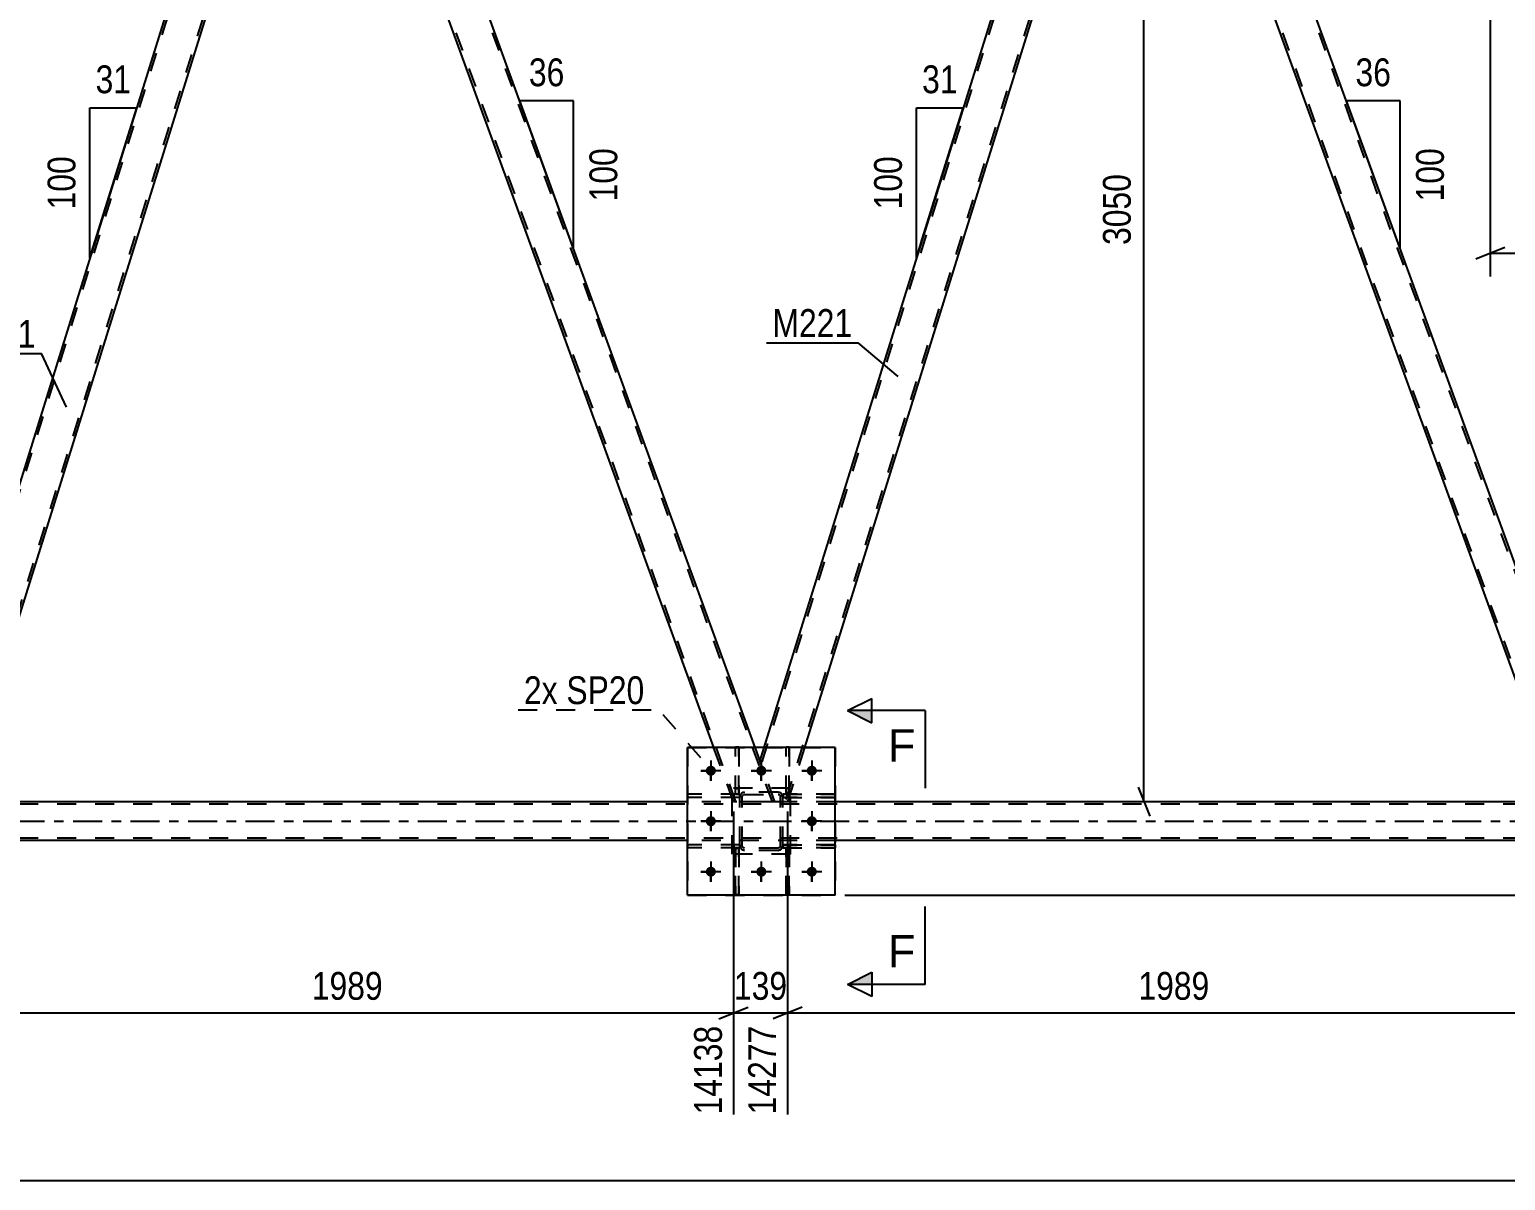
# Model space of a CAD drawing. Header units: millimetres. Extents: x 0 to 841, y 0 to 594.
# Drawn here: x 604.6 to 756.6, y 256.2 to 374.7 of the extents above; entities that cross this region are included whole.
import ezdxf

# ---------------------------------------------------------------- set-up
doc = ezdxf.new("R2010")
doc.units = ezdxf.units.MM
doc.linetypes.add('DXK_LINE_DOT2', pattern=[3.9198, 1.9599, -1.9599])
doc.linetypes.add('DXK_LINE_DOT3', pattern=[5.9187, 2.979, -0.9799, 0.9799, -0.9799])
doc.styles.add('Arial', font='ARIAL.TTF', dxfattribs={"height": 0.2})
doc.styles.add('Arial Narrow', font='ARIALN.TTF', dxfattribs={"height": 0.2})

# ---------------------------------------------------------------- blocks, each defined once
blk = doc.blocks.new('Bolt-122568611-5059 - 5055')
at = {"color": 1, "linetype": 'Continuous'}
for p, q in [((673.73, 298.36), (674.42, 298.36)), ((674.77, 299.4), (674.77, 298.71)), ((674.77, 297.32), (674.77, 298.02)), ((675.81, 298.36), (675.11, 298.36)), ((678.93, 298.36), (679.62, 298.36)), ((679.97, 299.4), (679.97, 298.71)), ((679.97, 297.32), (679.97, 298.02)), ((681.01, 298.36), (680.31, 298.36)), ((684.13, 298.36), (684.82, 298.36)), ((685.17, 299.4), (685.17, 298.71)), ((685.17, 297.32), (685.17, 298.02)), ((686.21, 298.36), (685.51, 298.36)), ((674.77, 294.2), (674.77, 293.51)), ((685.17, 294.2), (685.17, 293.51)), ((673.73, 293.16), (674.42, 293.16)), ((674.77, 292.12), (674.77, 292.82)), ((675.81, 293.16), (675.11, 293.16)), ((684.13, 293.16), (684.82, 293.16)), ((685.17, 292.12), (685.17, 292.82)), ((686.21, 293.16), (685.51, 293.16)), ((674.77, 289), (674.77, 288.31)), ((679.97, 289), (679.97, 288.31)), ((685.17, 289), (685.17, 288.31)), ((673.73, 287.96), (674.42, 287.96)), ((674.77, 286.92), (674.77, 287.62)), ((675.81, 287.96), (675.11, 287.96)), ((678.93, 287.96), (679.62, 287.96)), ((679.97, 286.92), (679.97, 287.62)), ((681.01, 287.96), (680.31, 287.96)), ((684.13, 287.96), (684.82, 287.96)), ((685.17, 286.92), (685.17, 287.62)), ((686.21, 287.96), (685.51, 287.96))]:
    blk.add_line(p, q, dxfattribs=at)
blk = doc.blocks.new('Bolt-122568611-5060 - 5055')
at = {"linetype": 'Continuous'}
for points in [[(675.29, 298.36, -1), (674.25, 298.36, -1)], [(680.49, 298.36, -1), (679.45, 298.36, -1)], [(685.69, 298.36, -1), (684.65, 298.36, -1)], [(675.29, 293.16, -1), (674.25, 293.16, -1)], [(685.69, 293.16, -1), (684.65, 293.16, -1)], [(675.29, 287.96, -1), (674.25, 287.96, -1)], [(680.49, 287.96, -1), (679.45, 287.96, -1)], [(685.69, 287.96, -1), (684.65, 287.96, -1)]]:
    blk.add_hatch(color=1, dxfattribs=at).paths.add_polyline_path(points)
at = {"color": 1, "linetype": 'Continuous'}
for p, q in [((675.81, 298.36), (673.73, 298.36)), ((674.77, 299.4), (674.77, 297.32)), ((681.01, 298.36), (678.93, 298.36)), ((679.97, 299.4), (679.97, 297.32)), ((686.21, 298.36), (684.13, 298.36)), ((685.17, 299.4), (685.17, 297.32)), ((674.77, 294.2), (674.77, 292.12)), ((685.17, 294.2), (685.17, 292.12)), ((675.81, 293.16), (673.73, 293.16)), ((686.21, 293.16), (684.13, 293.16)), ((674.77, 289), (674.77, 286.92)), ((679.97, 289), (679.97, 286.92)), ((685.17, 289), (685.17, 286.92)), ((675.81, 287.96), (673.73, 287.96)), ((681.01, 287.96), (678.93, 287.96)), ((686.21, 287.96), (684.13, 287.96))]:
    blk.add_line(p, q, dxfattribs=at)
blk = doc.blocks.new('Part-122568611-5063 - 5055')
at = {"color": 7, "linetype": 'DXK_LINE_DOT2'}
for p, q in [((677.64, 290.4), (677.32, 290.4)), ((677.32, 290.4), (677.32, 285.57)), ((677.64, 285.57), (677.64, 290.4)), ((677.32, 289.8), (677.64, 289.8)), ((677.32, 285.57), (677.64, 285.57))]:
    blk.add_line(p, q, dxfattribs=at)
blk = doc.blocks.new('Part-122568611-5158 - 5055')
at = {"color": 2, "linetype": 'Continuous'}
for p, q in [((631.39, 417.17), (594.68, 299.42)), ((631.42, 417.17), (631.39, 417.17)), ((632.85, 416.77), (634.25, 412.92)), ((634.25, 412.92), (597.55, 295.17)), ((596.23, 295.17), (594.68, 299.42)), ((596.23, 295.17), (597.55, 295.17))]:
    blk.add_line(p, q, dxfattribs=at)
at = {"color": 7, "linetype": 'DXK_LINE_DOT2'}
for p, q in [((631.64, 417.17), (594.82, 299.05)), ((632.7, 417.17), (631.42, 417.17)), ((632.85, 416.77), (632.7, 417.17)), ((634.12, 413.29), (597.3, 295.17)), ((597.24, 295.17), (597.28, 295.17)), ((597.28, 295.17), (597.24, 295.17)), ((597.3, 295.17), (597.28, 295.17)), ((597.28, 295.17), (597.3, 295.17))]:
    blk.add_line(p, q, dxfattribs=at)
blk = doc.blocks.new('Part-122568611-5309 - 5055')
at = {"color": 7, "linetype": 'DXK_LINE_DOT2'}
for p, q in [((677.77, 295.93), (672.37, 295.93)), ((672.37, 295.93), (672.37, 295.61)), ((677.77, 295.61), (672.37, 295.61)), ((677.17, 295.61), (677.17, 295.93)), ((677.77, 295.61), (677.77, 295.93))]:
    blk.add_line(p, q, dxfattribs=at)
blk = doc.blocks.new('Part-122568611-5186 - 5055')
at = {"color": 7, "linetype": 'DXK_LINE_DOT2'}
for p, q in [((677.32, 285.57), (677.32, 290.4)), ((677.32, 290.4), (677.64, 290.4)), ((677.64, 290.4), (677.64, 285.57)), ((677.32, 289.8), (677.64, 289.8)), ((677.64, 285.57), (677.32, 285.57))]:
    blk.add_line(p, q, dxfattribs=at)
blk = doc.blocks.new('Part-122568611-5189 - 5055')
at = {"color": 7, "linetype": 'DXK_LINE_DOT2'}
for p, q in [((682.52, 285.57), (682.52, 290.4)), ((682.52, 290.4), (682.84, 290.4)), ((682.84, 290.4), (682.84, 285.57)), ((682.52, 289.8), (682.84, 289.8)), ((682.84, 285.57), (682.52, 285.57))]:
    blk.add_line(p, q, dxfattribs=at)
blk = doc.blocks.new('Part-122568611-5163 - 5055')
at = {"color": 7, "linetype": 'DXK_LINE_DOT2'}
for p, q in [((717.84, 417.17), (722.1, 417.17)), ((719.39, 412.92), (717.84, 417.17)), ((762.5, 295.17), (718.09, 417.17)), ((766.24, 295.17), (721.84, 417.17)), ((722.1, 417.17), (722.24, 416.77)), ((766.19, 295.17), (766.35, 295.17))]:
    blk.add_line(p, q, dxfattribs=at)
at = {"color": 2, "linetype": 'Continuous'}
for p, q in [((766.5, 295.17), (722.24, 416.77)), ((762.24, 295.17), (719.39, 412.92)), ((766.19, 295.17), (762.24, 295.17)), ((766.46, 295.17), (766.19, 295.17)), ((766.5, 295.17), (766.46, 295.17))]:
    blk.add_line(p, q, dxfattribs=at)
blk = doc.blocks.new('Part-122568611-5192 - 5055')
at = {"color": 7, "linetype": 'DXK_LINE_DOT2'}
for p, q in [((677.32, 295.92), (677.32, 300.77)), ((677.32, 300.77), (677.64, 300.77)), ((677.64, 300.77), (677.64, 295.92)), ((677.32, 296.52), (677.64, 296.52)), ((677.64, 295.92), (677.32, 295.92))]:
    blk.add_line(p, q, dxfattribs=at)
blk = doc.blocks.new('Part-122568611-5173 - 5055')
at = {"color": 7, "linetype": 'DXK_LINE_DOT2'}
for p, q in [((716.77, 417.17), (679.95, 299.05)), ((716.52, 417.17), (716.4, 416.77)), ((717.84, 417.17), (716.52, 417.17)), ((717.84, 417.17), (717.98, 416.77)), ((719.25, 413.29), (682.43, 295.17)), ((680.24, 300.76), (679.82, 299.42)), ((684.43, 300.76), (682.68, 295.17)), ((681.37, 295.17), (679.82, 299.42)), ((682.68, 295.17), (681.37, 295.17))]:
    blk.add_line(p, q, dxfattribs=at)
at = {"color": 2, "linetype": 'Continuous'}
for p, q in [((716.4, 416.77), (680.24, 300.76)), ((717.98, 416.77), (719.39, 412.92)), ((719.39, 412.92), (684.43, 300.76))]:
    blk.add_line(p, q, dxfattribs=at)
blk = doc.blocks.new('Part-122568611-5178 - 5055')
at = {"color": 7, "linetype": 'DXK_LINE_DOT2'}
for p, q in [((636.96, 417.17), (632.7, 417.17)), ((634.25, 412.92), (632.7, 417.17)), ((677.36, 295.17), (632.96, 417.17)), ((681.11, 295.17), (636.71, 417.17)), ((637.11, 416.77), (636.96, 417.17)), ((677.11, 295.17), (675.07, 300.76)), ((681.37, 295.17), (679.33, 300.76)), ((681.37, 295.17), (677.11, 295.17))]:
    blk.add_line(p, q, dxfattribs=at)
at = {"color": 2, "linetype": 'Continuous'}
for p, q in [((679.33, 300.76), (637.11, 416.77)), ((675.07, 300.76), (634.25, 412.92))]:
    blk.add_line(p, q, dxfattribs=at)
blk = doc.blocks.new('Part-122568611-5195 - 5055')
at = {"color": 7, "linetype": 'DXK_LINE_DOT2'}
for p, q in [((682.52, 295.92), (682.52, 300.77)), ((682.52, 300.77), (682.84, 300.77)), ((682.84, 300.77), (682.84, 295.92)), ((682.52, 296.52), (682.84, 296.52)), ((682.84, 295.92), (682.52, 295.92))]:
    blk.add_line(p, q, dxfattribs=at)
blk = doc.blocks.new('Part-122568611-5256 - 5055')
at = {"color": 7, "linetype": 'DXK_LINE_DOT2'}
for p, q in [((781.86, 294.93), (112.2, 294.93)), ((687.57, 295.17), (672.37, 295.17)), ((781.86, 291.41), (111.64, 291.41)), ((687.57, 291.17), (672.37, 291.17))]:
    blk.add_line(p, q, dxfattribs=at)
at = {"color": 2, "linetype": 'Continuous'}
for p, q in [((672.37, 295.17), (597.55, 295.17)), ((762.24, 295.17), (687.57, 295.17)), ((672.37, 291.17), (517.3, 291.17)), ((781.86, 291.17), (687.57, 291.17))]:
    blk.add_line(p, q, dxfattribs=at)
at = {"color": 7, "linetype": 'DXK_LINE_DOT3'}
blk.add_line((111.92, 293.17), (781.86, 293.17), dxfattribs=at)
blk = doc.blocks.new('Part-122568611-5257 - 5055')
at = {"color": 7, "linetype": 'DXK_LINE_DOT2'}
for p, q in [((677.77, 295.68), (677.8, 295.87)), ((677.8, 295.87), (677.77, 295.68)), ((677.77, 290.64), (677.77, 295.68)), ((678.01, 295.68), (678.02, 295.78)), ((678.01, 290.64), (678.01, 295.68)), ((678.02, 295.78), (678.08, 295.85)), ((678.06, 296.13), (678.25, 296.16)), ((678.25, 296.16), (678.06, 296.13)), ((678.08, 295.85), (678.15, 295.91)), ((678.15, 295.91), (678.25, 295.92)), ((681.69, 296.16), (678.25, 296.16)), ((678.25, 295.92), (681.69, 295.92)), ((681.69, 296.16), (681.87, 296.13)), ((681.87, 296.13), (681.69, 296.16)), ((681.69, 295.92), (681.78, 295.91)), ((681.78, 295.91), (681.86, 295.85)), ((681.86, 295.85), (681.91, 295.78)), ((681.91, 295.78), (681.93, 295.68)), ((681.93, 290.64), (681.93, 295.68)), ((682.13, 295.87), (682.17, 295.68)), ((682.17, 295.68), (682.13, 295.87)), ((682.17, 290.64), (682.17, 295.68)), ((677.8, 290.46), (677.77, 290.64)), ((677.77, 290.64), (677.8, 290.46)), ((678.02, 290.55), (678.01, 290.64)), ((678.08, 290.47), (678.02, 290.55)), ((678.15, 290.42), (678.08, 290.47)), ((678.25, 290.4), (678.15, 290.42)), ((681.69, 290.4), (678.25, 290.4)), ((681.78, 290.42), (681.69, 290.4)), ((681.86, 290.47), (681.78, 290.42)), ((681.91, 290.55), (681.86, 290.47)), ((681.93, 290.64), (681.91, 290.55)), ((682.17, 290.64), (682.13, 290.46)), ((682.13, 290.46), (682.17, 290.64)), ((678.25, 290.16), (678.06, 290.2)), ((678.06, 290.2), (678.25, 290.16)), ((681.69, 290.16), (678.25, 290.16)), ((681.87, 290.2), (681.69, 290.16)), ((681.69, 290.16), (681.87, 290.2))]:
    blk.add_line(p, q, dxfattribs=at)
at = {"color": 7, "linetype": 'DXK_LINE_DOT3'}
blk.add_line((679.97, 293.16), (679.97, 293.16), dxfattribs=at)
at = {"color": 7, "linetype": 'DXK_LINE_DOT2'}
for centre, start, end in [((678.25, 295.68), 112.5, 157.5), ((678.25, 295.68), 112.5, 157.5), ((681.69, 295.68), 22.5, 67.5), ((681.69, 295.68), 22.5, 67.5), ((678.25, 290.64), 202.5, 247.5), ((678.25, 290.64), 202.5, 247.5), ((681.69, 290.64), 292.5, 337.5), ((681.69, 290.64), 292.5, 337.5)]:
    blk.add_arc(centre, 0.48, start, end, dxfattribs=at)
blk = doc.blocks.new('Part-122568611-5258 - 5055')
at = {"color": 7, "linetype": 'DXK_LINE_DOT2'}
for p, q in [((682.97, 296.57), (676.97, 296.57)), ((676.97, 289.77), (676.97, 296.57)), ((682.97, 289.77), (682.97, 296.57)), ((682.97, 289.77), (676.97, 289.77))]:
    blk.add_line(p, q, dxfattribs=at)
blk = doc.blocks.new('Part-122568611-5259 - 5055')
at = {"color": 7, "linetype": 'DXK_LINE_DOT2'}
for p, q in [((682.97, 296.57), (676.97, 296.57)), ((676.97, 289.77), (676.97, 296.57)), ((682.97, 289.77), (682.97, 296.57)), ((682.97, 289.77), (676.97, 289.77))]:
    blk.add_line(p, q, dxfattribs=at)
blk = doc.blocks.new('Part-122568611-5284 - 5055')
at = {"color": 7, "linetype": 'DXK_LINE_DOT2'}
for p, q in [((677.77, 290.73), (672.37, 290.73)), ((672.37, 290.73), (672.37, 290.41)), ((677.77, 290.41), (672.37, 290.41)), ((677.17, 290.41), (677.17, 290.73)), ((677.77, 290.41), (677.77, 290.73))]:
    blk.add_line(p, q, dxfattribs=at)
blk = doc.blocks.new('Part-122568611-5297 - 5055')
at = {"color": 7, "linetype": 'DXK_LINE_DOT2'}
for p, q in [((677.77, 295.68), (677.8, 295.87)), ((677.8, 295.87), (677.77, 295.68)), ((677.77, 290.64), (677.77, 295.68)), ((678.01, 295.68), (678.02, 295.78)), ((678.01, 290.64), (678.01, 295.68)), ((678.02, 295.78), (678.08, 295.85)), ((678.06, 296.13), (678.25, 296.16)), ((678.25, 296.16), (678.06, 296.13)), ((678.08, 295.85), (678.15, 295.91)), ((678.15, 295.91), (678.25, 295.92)), ((681.69, 296.16), (678.25, 296.16)), ((678.25, 295.92), (681.69, 295.92)), ((681.69, 296.16), (681.87, 296.13)), ((681.87, 296.13), (681.69, 296.16)), ((681.69, 295.92), (681.78, 295.91)), ((681.78, 295.91), (681.86, 295.85)), ((681.86, 295.85), (681.91, 295.78)), ((681.91, 295.78), (681.93, 295.68)), ((681.93, 290.64), (681.93, 295.68)), ((682.13, 295.87), (682.17, 295.68)), ((682.17, 295.68), (682.13, 295.87)), ((682.17, 290.64), (682.17, 295.68)), ((677.8, 290.46), (677.77, 290.64)), ((677.77, 290.64), (677.8, 290.46)), ((678.02, 290.55), (678.01, 290.64)), ((678.08, 290.47), (678.02, 290.55)), ((678.15, 290.42), (678.08, 290.47)), ((678.25, 290.4), (678.15, 290.42)), ((681.69, 290.4), (678.25, 290.4)), ((681.78, 290.42), (681.69, 290.4)), ((681.86, 290.47), (681.78, 290.42)), ((681.91, 290.55), (681.86, 290.47)), ((681.93, 290.64), (681.91, 290.55)), ((682.17, 290.64), (682.13, 290.46)), ((682.13, 290.46), (682.17, 290.64)), ((678.25, 290.16), (678.06, 290.2)), ((678.06, 290.2), (678.25, 290.16)), ((681.69, 290.16), (678.25, 290.16)), ((681.87, 290.2), (681.69, 290.16)), ((681.69, 290.16), (681.87, 290.2))]:
    blk.add_line(p, q, dxfattribs=at)
at = {"color": 7, "linetype": 'DXK_LINE_DOT3'}
blk.add_line((679.97, 293.16), (679.97, 293.16), dxfattribs=at)
at = {"color": 7, "linetype": 'DXK_LINE_DOT2'}
for centre, start, end in [((678.25, 295.68), 112.5, 157.5), ((678.25, 295.68), 112.5, 157.5), ((681.69, 295.68), 22.5, 67.5), ((681.69, 295.68), 22.5, 67.5), ((678.25, 290.64), 202.5, 247.5), ((678.25, 290.64), 202.5, 247.5), ((681.69, 290.64), 292.5, 337.5), ((681.69, 290.64), 292.5, 337.5)]:
    blk.add_arc(centre, 0.48, start, end, dxfattribs=at)
blk = doc.blocks.new('Part-122568611-5314 - 5055')
at = {"color": 7, "linetype": 'DXK_LINE_DOT2'}
for p, q in [((682.17, 290.41), (682.17, 290.73)), ((682.17, 290.73), (687.57, 290.73)), ((687.57, 290.41), (682.17, 290.41)), ((682.77, 290.41), (682.77, 290.73)), ((687.57, 290.73), (687.57, 290.41))]:
    blk.add_line(p, q, dxfattribs=at)
blk = doc.blocks.new('Part-122568611-5319 - 5055')
at = {"color": 7, "linetype": 'DXK_LINE_DOT2'}
for p, q in [((672.37, 300.76), (687.57, 300.76)), ((672.37, 300.76), (672.37, 285.56)), ((687.57, 300.76), (687.57, 285.56)), ((672.37, 285.56), (687.57, 285.56))]:
    blk.add_line(p, q, dxfattribs=at)
blk = doc.blocks.new('Part-122568611-5347 - 5055')
at = {"color": 7, "linetype": 'DXK_LINE_DOT2'}
for p, q in [((677.77, 295.93), (672.37, 295.93)), ((672.37, 295.61), (672.37, 295.93)), ((677.77, 295.61), (672.37, 295.61)), ((677.17, 295.61), (677.17, 295.93)), ((677.77, 295.93), (677.77, 295.61))]:
    blk.add_line(p, q, dxfattribs=at)
blk = doc.blocks.new('Part-122568611-5348 - 5055')
at = {"color": 7, "linetype": 'DXK_LINE_DOT2'}
for p, q in [((677.77, 290.73), (672.37, 290.73)), ((672.37, 290.41), (672.37, 290.73)), ((677.77, 290.41), (672.37, 290.41)), ((677.17, 290.41), (677.17, 290.73)), ((677.77, 290.73), (677.77, 290.41))]:
    blk.add_line(p, q, dxfattribs=at)
blk = doc.blocks.new('Part-122568611-5351 - 5055')
at = {"color": 2, "linetype": 'Continuous'}
for p, q in [((682.52, 300.76), (682.52, 300.77)), ((682.84, 300.77), (682.52, 300.77)), ((682.84, 300.76), (682.84, 300.77))]:
    blk.add_line(p, q, dxfattribs=at)
at = {"color": 7, "linetype": 'DXK_LINE_DOT2'}
for p, q in [((682.52, 295.92), (682.52, 300.76)), ((682.84, 295.92), (682.84, 300.76)), ((682.52, 296.52), (682.84, 296.52)), ((682.84, 295.92), (682.52, 295.92))]:
    blk.add_line(p, q, dxfattribs=at)
blk = doc.blocks.new('Part-122568611-5354 - 5055')
at = {"color": 2, "linetype": 'Continuous'}
for p, q in [((677.32, 300.76), (677.32, 300.77)), ((677.64, 300.77), (677.32, 300.77)), ((677.64, 300.76), (677.64, 300.77))]:
    blk.add_line(p, q, dxfattribs=at)
at = {"color": 7, "linetype": 'DXK_LINE_DOT2'}
for p, q in [((677.32, 295.92), (677.32, 300.76)), ((677.64, 295.92), (677.64, 300.76)), ((677.32, 296.52), (677.64, 296.52)), ((677.64, 295.92), (677.32, 295.92))]:
    blk.add_line(p, q, dxfattribs=at)
blk = doc.blocks.new('Part-122568611-5357 - 5055')
at = {"color": 7, "linetype": 'DXK_LINE_DOT2'}
for p, q in [((682.84, 290.4), (682.52, 290.4)), ((682.52, 290.4), (682.52, 285.57)), ((682.84, 285.57), (682.84, 290.4)), ((682.52, 289.8), (682.84, 289.8)), ((682.52, 285.57), (682.84, 285.57))]:
    blk.add_line(p, q, dxfattribs=at)
blk = doc.blocks.new('Part-122568611-5358 - 5055')
at = {"color": 7, "linetype": 'DXK_LINE_DOT2'}
for p, q in [((687.57, 295.93), (682.17, 295.93)), ((682.17, 295.93), (682.17, 295.61)), ((682.17, 295.61), (687.57, 295.61)), ((682.77, 295.61), (682.77, 295.93)), ((687.57, 295.61), (687.57, 295.93))]:
    blk.add_line(p, q, dxfattribs=at)
blk = doc.blocks.new('Part-122568611-5369 - 5055')
at = {"color": 7, "linetype": 'DXK_LINE_DOT2'}
for p, q in [((687.57, 290.73), (682.17, 290.73)), ((682.17, 290.73), (682.17, 290.41)), ((682.17, 290.41), (687.57, 290.41)), ((682.77, 290.41), (682.77, 290.73)), ((687.57, 290.41), (687.57, 290.73))]:
    blk.add_line(p, q, dxfattribs=at)
blk = doc.blocks.new('Part-122568611-5469 - 5055')
at = {"color": 2, "linetype": 'Continuous'}
for p, q in [((687.57, 300.76), (672.37, 300.76)), ((672.37, 285.56), (672.37, 300.76)), ((687.57, 285.56), (687.57, 300.76)), ((687.57, 285.56), (672.37, 285.56))]:
    blk.add_line(p, q, dxfattribs=at)
blk = doc.blocks.new('Part-122568611-5470 - 5055')
at = {"color": 7, "linetype": 'DXK_LINE_DOT2'}
for p, q in [((682.17, 295.61), (682.17, 295.93)), ((682.17, 295.93), (687.57, 295.93)), ((687.57, 295.61), (682.17, 295.61)), ((682.77, 295.61), (682.77, 295.93)), ((687.57, 295.93), (687.57, 295.61))]:
    blk.add_line(p, q, dxfattribs=at)
blk = doc.blocks.new('StraightDimension-122568611-6625 - 5055')
at = {"color": 7, "linetype": 'Continuous'}
for p, q in [((677.11, 294.17), (677.11, 262.97)), ((682.68, 294.17), (682.68, 262.97)), ((675.61, 272.82), (678.61, 274.02)), ((684.18, 274.02), (681.18, 272.82)), ((677.11, 273.42), (682.68, 273.42))]:
    blk.add_line(p, q, dxfattribs=at)
at = {"color": 0}
blk.add_wipeout([(683.24, 274.17), (683.24, 278.37), (676.55, 278.37), (676.55, 274.17)], dxfattribs=at)
at = {"color": 0, "linetype": 'Continuous'}
blk.add_wipeout([(682.08, 272.72), (677.88, 272.72), (677.88, 262.37), (682.08, 262.37)], dxfattribs=at)
at = {"color": 3, "style": 'Arial Narrow'}
blk.add_text('139', height=2.863, dxfattribs=at).set_placement((677.15, 274.77))
at = {"color": 3, "linetype": 'Continuous', "style": 'Arial Narrow'}
blk.add_text('14277', height=2.863, rotation=90.0002, dxfattribs=at).set_placement((681.48, 262.97))
blk = doc.blocks.new('StraightDimension-122568611-6202 - 5055')
at = {"color": 7, "linetype": 'Continuous'}
for p, q in [((719.97, 415.67), (718.77, 418.67)), ((726.65, 417.17), (716.52, 417.17)), ((719.37, 295.17), (719.37, 417.17)), ((718.77, 296.67), (719.97, 293.67)), ((726.65, 295.17), (716.52, 295.17))]:
    blk.add_line(p, q, dxfattribs=at)
at = {"color": 0}
blk.add_wipeout([(718.62, 360.42), (714.42, 360.42), (714.42, 351.91), (718.62, 351.91)], dxfattribs=at)
at = {"color": 3, "style": 'Arial Narrow'}
blk.add_text('3050', height=2.863, rotation=90.0002, dxfattribs=at).set_placement((718.02, 352.51))
blk = doc.blocks.new('StraightDimension-122568611-5876 - 5055')
at = {"color": 7, "linetype": 'Continuous'}
for p, q in [((818.23, 428.47), (817.03, 431.47)), ((752.75, 429.97), (820.03, 429.97)), ((817.63, 285.56), (817.63, 429.97)), ((817.03, 287.06), (818.23, 284.06)), ((688.57, 285.56), (820.03, 285.56))]:
    blk.add_line(p, q, dxfattribs=at)
at = {"color": 0}
blk.add_wipeout([(816.88, 362.02), (812.68, 362.02), (812.68, 353.51), (816.88, 353.51)], dxfattribs=at)
at = {"color": 3, "style": 'Arial Narrow'}
blk.add_text('3610', height=2.863, rotation=90.0002, dxfattribs=at).set_placement((816.28, 354.11))
blk = doc.blocks.new('StraightDimension-122568611-6606 - 5055')
at = {"color": 7, "linetype": 'Continuous'}
for p, q in [((597.55, 294.17), (597.55, 262.97)), ((677.11, 294.17), (677.11, 262.97)), ((599.05, 274.02), (596.05, 272.82)), ((675.61, 272.82), (678.61, 274.02)), ((597.55, 273.42), (677.11, 273.42))]:
    blk.add_line(p, q, dxfattribs=at)
at = {"color": 0}
blk.add_wipeout([(641.59, 274.17), (641.59, 278.37), (633.07, 278.37), (633.07, 274.17)], dxfattribs=at)
at = {"color": 0, "linetype": 'Continuous'}
blk.add_wipeout([(676.51, 272.72), (672.31, 272.72), (672.31, 262.37), (676.51, 262.37)], dxfattribs=at)
at = {"color": 3, "style": 'Arial Narrow'}
blk.add_text('1989', height=2.863, dxfattribs=at).set_placement((633.67, 274.77))
at = {"color": 3, "linetype": 'Continuous', "style": 'Arial Narrow'}
blk.add_text('14138', height=2.863, rotation=90.0002, dxfattribs=at).set_placement((675.91, 262.97))
blk = doc.blocks.new('StraightDimension-122568611-6644 - 5055')
at = {"color": 7, "linetype": 'Continuous'}
for p, q in [((682.68, 294.17), (682.68, 262.97)), ((762.24, 294.17), (762.24, 262.97)), ((684.18, 274.02), (681.18, 272.82)), ((760.74, 272.82), (763.74, 274.02)), ((682.68, 273.42), (762.24, 273.42))]:
    blk.add_line(p, q, dxfattribs=at)
at = {"color": 0}
blk.add_wipeout([(726.72, 274.17), (726.72, 278.37), (718.21, 278.37), (718.21, 274.17)], dxfattribs=at)
at = {"color": 0, "linetype": 'Continuous'}
blk.add_wipeout([(761.64, 272.72), (757.44, 272.72), (757.44, 262.37), (761.64, 262.37)], dxfattribs=at)
at = {"color": 3, "style": 'Arial Narrow'}
blk.add_text('1989', height=2.863, dxfattribs=at).set_placement((718.81, 274.77))
at = {"color": 3, "linetype": 'Continuous', "style": 'Arial Narrow'}
blk.add_text('16266', height=2.863, rotation=90.0002, dxfattribs=at).set_placement((761.04, 262.97))
blk = doc.blocks.new('AngleDimension-122568611-5571 - 5055')
at = {"color": 7, "linetype": 'Continuous'}
for p, q in [((659.16, 356.19), (655.09, 367.36)), ((660.63, 367.36), (655.09, 367.36)), ((660.63, 352.13), (655.09, 367.36)), ((660.63, 352.13), (660.63, 367.36))]:
    blk.add_line(p, q, dxfattribs=at)
at = {"color": 0}
for points in [[(660.29, 368.26), (660.29, 372.46), (655.43, 372.46), (655.43, 368.26)], [(665.73, 363.09), (661.53, 363.09), (661.53, 356.4), (665.73, 356.4)]]:
    blk.add_wipeout(points, dxfattribs=at)
at = {"color": 3, "style": 'Arial Narrow'}
blk.add_text('36', height=2.863, dxfattribs=at).set_placement((656.03, 368.86))
blk.add_text('100', height=2.863, rotation=90.0002, dxfattribs=at).set_placement((665.13, 357))
blk = doc.blocks.new('AngleDimension-122568611-5585 - 5055')
at = {"color": 7, "linetype": 'Continuous'}
for p, q in [((744.29, 356.19), (740.23, 367.36)), ((745.77, 367.36), (740.23, 367.36)), ((745.77, 352.13), (740.23, 367.36)), ((745.77, 352.13), (745.77, 367.36))]:
    blk.add_line(p, q, dxfattribs=at)
at = {"color": 0}
for points in [[(745.42, 368.26), (745.42, 372.46), (740.57, 372.46), (740.57, 368.26)], [(750.87, 363.09), (746.67, 363.09), (746.67, 356.4), (750.87, 356.4)]]:
    blk.add_wipeout(points, dxfattribs=at)
at = {"color": 3, "style": 'Arial Narrow'}
blk.add_text('36', height=2.863, dxfattribs=at).set_placement((741.17, 368.86))
blk.add_text('100', height=2.863, rotation=90.0002, dxfattribs=at).set_placement((750.27, 357))
blk = doc.blocks.new('AngleDimension-122568611-5599 - 5055')
at = {"color": 7, "linetype": 'Continuous'}
for p, q in [((610.82, 366.64), (615.64, 366.64)), ((610.82, 351.18), (615.64, 366.64)), ((610.82, 351.18), (610.82, 366.64)), ((611.28, 352.66), (615.64, 366.64))]:
    blk.add_line(p, q, dxfattribs=at)
at = {"color": 0}
for points in [[(615.66, 367.54), (615.66, 371.74), (610.8, 371.74), (610.8, 367.54)], [(609.92, 362.25), (605.72, 362.25), (605.72, 355.57), (609.92, 355.57)]]:
    blk.add_wipeout(points, dxfattribs=at)
at = {"color": 3, "style": 'Arial Narrow'}
blk.add_text('31', height=2.863, dxfattribs=at).set_placement((611.4, 368.14))
blk.add_text('100', height=2.863, rotation=90.0002, dxfattribs=at).set_placement((609.32, 356.17))
blk = doc.blocks.new('AngleDimension-122568611-5627 - 5055')
at = {"color": 7, "linetype": 'Continuous'}
for p, q in [((695.95, 366.64), (700.77, 366.64)), ((695.95, 351.18), (700.77, 366.64)), ((695.95, 351.18), (695.95, 366.64)), ((696.41, 352.66), (700.77, 366.64))]:
    blk.add_line(p, q, dxfattribs=at)
at = {"color": 0}
for points in [[(700.79, 367.54), (700.79, 371.74), (695.93, 371.74), (695.93, 367.54)], [(695.05, 362.25), (690.85, 362.25), (690.85, 355.57), (695.05, 355.57)]]:
    blk.add_wipeout(points, dxfattribs=at)
at = {"color": 3, "style": 'Arial Narrow'}
blk.add_text('31', height=2.863, dxfattribs=at).set_placement((696.53, 368.14))
blk.add_text('100', height=2.863, rotation=90.0002, dxfattribs=at).set_placement((694.45, 356.17))
blk = doc.blocks.new('StraightDimension-122568611-6405 - 5055')
at = {"color": 7, "linetype": 'Continuous'}
blk.add_line((54.33, 256.16), (798.48, 256.16), dxfattribs=at)
blk = doc.blocks.new('StraightDimension-122568611-6394 - 5055')
at = {"color": 7, "linetype": 'Continuous'}
for p, q in [((755.05, 416.17), (755.05, 349.25)), ((797.84, 296.17), (797.84, 354.5)), ((756.55, 352.25), (753.55, 351.05)), ((755.05, 351.65), (797.84, 351.65)), ((796.34, 351.05), (799.34, 352.25))]:
    blk.add_line(p, q, dxfattribs=at)
at = {"color": 0}
blk.add_wipeout([(780.7, 352.4), (780.7, 356.6), (772.19, 356.6), (772.19, 352.4)], dxfattribs=at)
at = {"color": 3, "style": 'Arial Narrow'}
blk.add_text('1427', height=2.863, dxfattribs=at).set_placement((772.79, 353))
blk = doc.blocks.new('Mark-122568611-5154 - 5055')
at = {"color": 0}
blk.add_wipeout([(605.22, 341.92), (605.22, 344.92), (597, 344.92), (597, 341.92)], dxfattribs=at)
blk.add_wipeout([(605.22, 341.92), (605.22, 344.92), (597, 344.92), (597, 341.92)], dxfattribs=at)
at = {"color": 30, "linetype": 'Continuous'}
for p in [(596.4, 341.32), (608.41, 335.81)]:
    blk.add_line(p, (605.82, 341.32), dxfattribs=at)
at = {"color": 3, "style": 'Arial Narrow'}
blk.add_text('M221', height=2.863, dxfattribs=at).set_placement((597, 341.92))
blk = doc.blocks.new('Mark-122568611-5169 - 5055')
at = {"color": 0}
blk.add_wipeout([(689.34, 343.04), (689.34, 346.04), (681.12, 346.04), (681.12, 343.04)], dxfattribs=at)
blk.add_wipeout([(689.34, 343.04), (689.34, 346.04), (681.12, 346.04), (681.12, 343.04)], dxfattribs=at)
at = {"color": 30, "linetype": 'Continuous'}
for p in [(680.52, 342.44), (694.06, 338.97)]:
    blk.add_line(p, (689.94, 342.44), dxfattribs=at)
at = {"color": 3, "style": 'Arial Narrow'}
blk.add_text('M221', height=2.863, dxfattribs=at).set_placement((681.12, 343.04))
blk = doc.blocks.new('SectionMark-122568611-6742 - 5055')
at = {"linetype": 'Continuous'}
for points in [[(691.35, 304.55), (691.35, 303.3), (688.85, 304.55)], [(691.35, 277.61), (691.35, 276.36), (688.85, 276.36)]]:
    blk.add_hatch(color=6, dxfattribs=at).paths.add_polyline_path(points)
at = {"color": 6, "linetype": 'Continuous'}
for p, q in [((688.85, 304.55), (691.35, 305.8)), ((691.35, 303.3), (691.35, 305.8)), ((696.85, 304.55), (688.85, 304.55)), ((688.85, 304.55), (691.35, 303.3)), ((696.85, 304.55), (696.85, 296.55)), ((696.85, 276.36), (696.85, 284.36)), ((688.85, 276.36), (691.35, 277.61)), ((691.35, 277.61), (691.35, 275.11)), ((696.85, 276.36), (688.85, 276.36)), ((691.35, 275.11), (688.85, 276.36))]:
    blk.add_line(p, q, dxfattribs=at)
at = {"color": 0, "linetype": 'Continuous'}
for points in [[(695.85, 299.3), (695.85, 302.8), (693, 302.8), (693, 299.3)], [(695.85, 278.11), (695.85, 281.61), (693, 281.61), (693, 278.11)]]:
    blk.add_wipeout(points, dxfattribs=at)
at = {"color": 3, "linetype": 'Continuous', "style": 'Arial'}
for p in [(693, 299.3), (693, 278.11)]:
    blk.add_text('F', height=3.34, dxfattribs=at).set_placement(p)
blk = doc.blocks.new('MarkSet-122568611-6935 - 5055')
at = {"color": 30, "linetype": 'DXK_LINE_DOT2'}
blk.add_line((673.73, 299.7), (669.43, 304.62), dxfattribs=at)
at = {"color": 0}
for points in [[(658.99, 305.22), (658.99, 308.22), (655.52, 308.22), (655.52, 305.22)], [(667.93, 305.22), (667.93, 308.22), (659.89, 308.22), (659.89, 305.22)]]:
    blk.add_wipeout(points, dxfattribs=at)
for points in [[(658.99, 305.22), (658.99, 308.22), (655.52, 308.22), (655.52, 305.22)], [(667.93, 305.22), (667.93, 308.22), (659.89, 308.22), (659.89, 305.22)]]:
    blk.add_wipeout(points, dxfattribs=at)
at = {"color": 30, "linetype": 'DXK_LINE_DOT2'}
blk.add_line((654.92, 304.62), (669.43, 304.62), dxfattribs=at)
at = {"color": 3, "style": 'Arial Narrow'}
for s, p in [('2x', (655.52, 305.22)), ('SP20', (659.89, 305.22))]:
    blk.add_text(s, height=2.863, dxfattribs=at).set_placement(p)

msp = doc.modelspace()

# ---------------------------------------------------------------- block references
for name in ['Part-122568611-5158 - 5055', 'Part-122568611-5178 - 5055', 'Part-122568611-5173 - 5055', 'Part-122568611-5163 - 5055', 'Part-122568611-5319 - 5055', 'Part-122568611-5469 - 5055', 'Part-122568611-5192 - 5055', 'Part-122568611-5354 - 5055', 'Part-122568611-5195 - 5055', 'Part-122568611-5351 - 5055', 'Bolt-122568611-5059 - 5055', 'Bolt-122568611-5060 - 5055', 'Part-122568611-5258 - 5055', 'Part-122568611-5259 - 5055', 'Part-122568611-5256 - 5055', 'Part-122568611-5309 - 5055', 'Part-122568611-5347 - 5055', 'Part-122568611-5257 - 5055', 'Part-122568611-5297 - 5055', 'Part-122568611-5358 - 5055', 'Part-122568611-5470 - 5055', 'Part-122568611-5284 - 5055', 'Part-122568611-5348 - 5055', 'Part-122568611-5063 - 5055', 'Part-122568611-5186 - 5055', 'Part-122568611-5314 - 5055', 'Part-122568611-5369 - 5055', 'Part-122568611-5189 - 5055', 'Part-122568611-5357 - 5055']:
    msp.add_blockref(name, (0, 0))

# ---------------------------------------------------------------- next in the draw order: block references
for name in ['StraightDimension-122568611-6202 - 5055', 'AngleDimension-122568611-5599 - 5055', 'AngleDimension-122568611-5571 - 5055', 'StraightDimension-122568611-6625 - 5055']:
    msp.add_blockref(name, (0, 0))

# ---------------------------------------------------------------- next in the draw order: block references
for name in ['StraightDimension-122568611-5876 - 5055', 'StraightDimension-122568611-6606 - 5055']:
    msp.add_blockref(name, (0, 0))

# ---------------------------------------------------------------- next in the draw order: block references
for name in ['AngleDimension-122568611-5627 - 5055', 'AngleDimension-122568611-5585 - 5055', 'StraightDimension-122568611-6644 - 5055']:
    msp.add_blockref(name, (0, 0))

# ---------------------------------------------------------------- next in the draw order: block references
msp.add_blockref('StraightDimension-122568611-6405 - 5055', (0, 0))

# ---------------------------------------------------------------- next in the draw order: block references
for name in ['StraightDimension-122568611-6394 - 5055', 'Mark-122568611-5169 - 5055', 'Mark-122568611-5154 - 5055', 'MarkSet-122568611-6935 - 5055', 'SectionMark-122568611-6742 - 5055']:
    msp.add_blockref(name, (0, 0))

doc.saveas('drawing.dxf')
